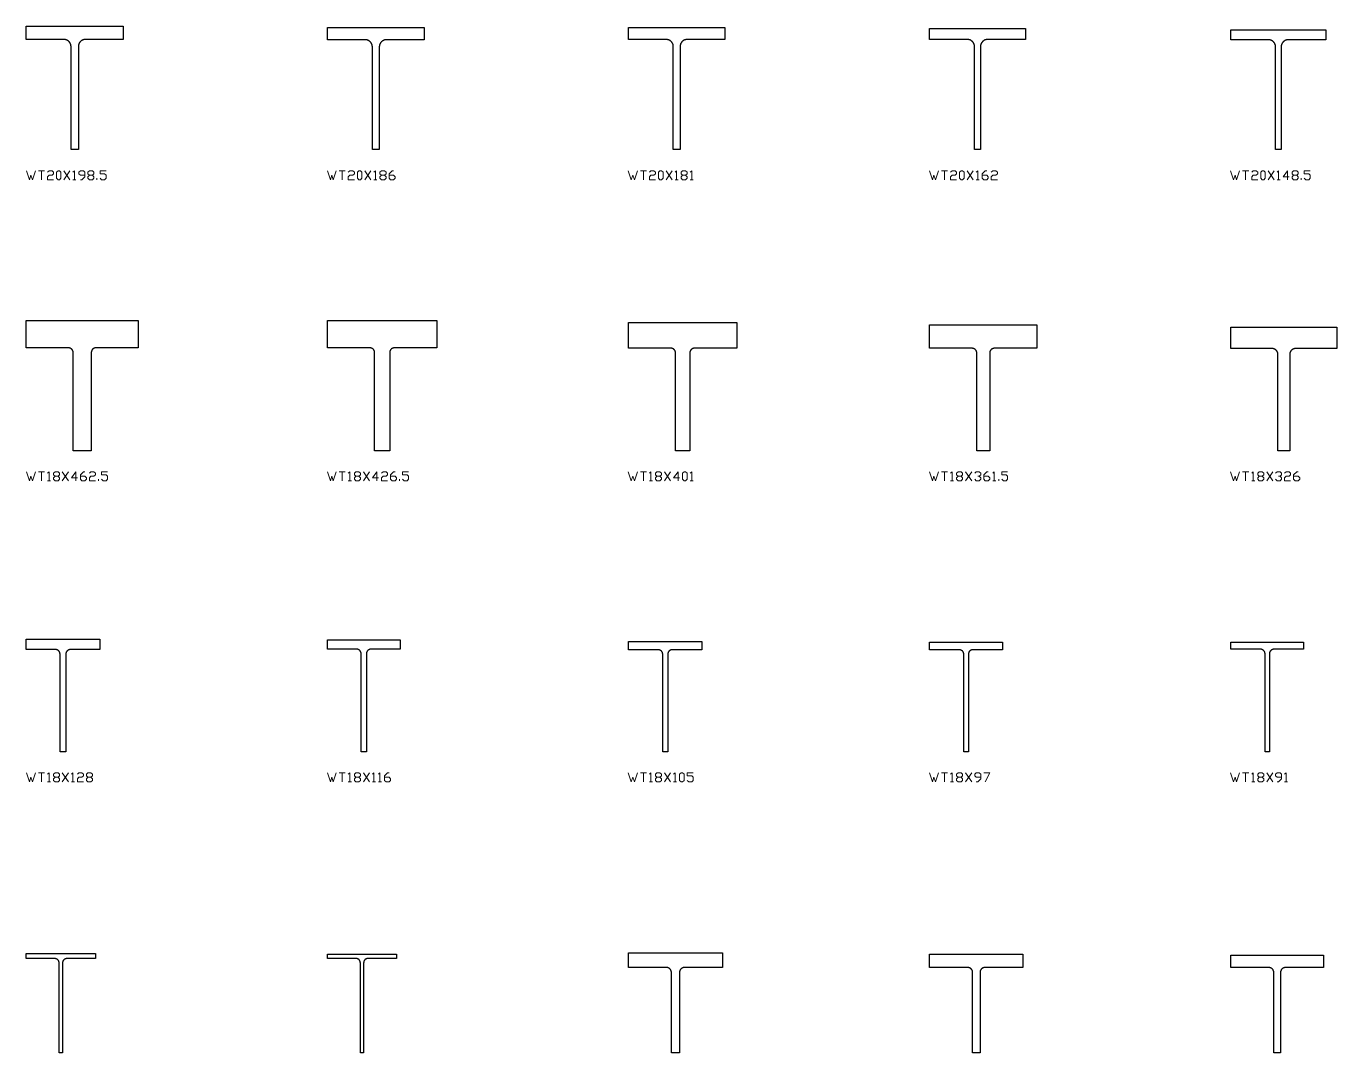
# Model space of a CAD drawing. Header units: inches. Extents: x 0 to 967, y -705 to 22.
# Drawn here: x 500 to 717.6, y -150 to 20.5 of the extents above; entities that cross this region are included whole.
import ezdxf

# ---------------------------------------------------------------- set-up
doc = ezdxf.new("R2010")
doc.units = ezdxf.units.IN
doc.header["$MEASUREMENT"] = 0
doc.layers.add('AISC_STEEL', color=7, linetype='Continuous')

msp = doc.modelspace()

# ---------------------------------------------------------------- linework, layer by layer
at = {"color": 3, "lineweight": 0}
for p, q in [((502.04, -3.5), (503.04, -3.5)), ((502.54, -3.5), (502.54, -5.01)), ((506.24, -5.01), (507.25, -3.5)), ((506.24, -3.5), (507.25, -5.01)), ((510.5, -4.25), (511, -4.25)), ((551.98, -3.5), (552.98, -3.5)), ((552.48, -3.5), (552.48, -5.01)), ((556.24, -5.01), (557.24, -3.5)), ((556.24, -3.5), (557.24, -5.01)), ((558.99, -4.25), (559.5, -4.25)), ((601.98, -3.5), (602.98, -3.5)), ((602.48, -3.5), (602.48, -5.01)), ((606.24, -5.01), (607.24, -3.5)), ((606.24, -3.5), (607.24, -5.01)), ((608.99, -4.25), (609.49, -4.25)), ((651.97, -3.5), (652.97, -3.5)), ((652.47, -3.5), (652.47, -5.01)), ((656.23, -5.01), (657.23, -3.5)), ((656.23, -3.5), (657.23, -5.01)), ((701.97, -3.5), (702.97, -3.5)), ((702.47, -3.5), (702.47, -5.01)), ((706.23, -5.01), (707.18, -3.5)), ((706.23, -3.5), (707.18, -5.01)), ((710.43, -4.25), (710.94, -4.25)), ((507.75, -5.01), (508.25, -5.01)), ((511.75, -5.01), (511.75, -4.76)), ((557.74, -5.01), (558.24, -5.01)), ((607.74, -5.01), (608.24, -5.01)), ((610.24, -5.01), (610.74, -5.01)), ((657.73, -5.01), (658.23, -5.01)), ((707.68, -5.01), (708.18, -5.01)), ((711.69, -5.01), (711.69, -4.76)), ((502.04, -53.5), (503.04, -53.5)), ((502.54, -53.5), (502.54, -55)), ((504.79, -54.25), (505.29, -54.25)), ((505.99, -55), (507, -53.5)), ((505.99, -53.5), (507, -55)), ((551.98, -53.5), (552.98, -53.5)), ((552.48, -53.5), (552.48, -55)), ((554.74, -54.25), (555.24, -54.25)), ((555.99, -55), (556.99, -53.5)), ((555.99, -53.5), (556.99, -55)), ((601.98, -53.5), (602.98, -53.5)), ((602.48, -53.5), (602.48, -55)), ((604.73, -54.25), (605.23, -54.25)), ((605.98, -55), (606.99, -53.5)), ((605.98, -53.5), (606.99, -55)), ((651.97, -53.5), (652.97, -53.5)), ((652.47, -53.5), (652.47, -55)), ((654.73, -54.25), (655.23, -54.25)), ((655.98, -55), (656.98, -53.5)), ((655.98, -53.5), (656.98, -55)), ((701.97, -53.5), (702.97, -53.5)), ((702.47, -53.5), (702.47, -55)), ((704.72, -54.25), (705.22, -54.25)), ((705.98, -55), (706.98, -53.5)), ((705.98, -53.5), (706.98, -55)), ((503.54, -55), (504.04, -55)), ((512, -55), (512, -54.75)), ((553.48, -55), (553.99, -55)), ((562, -55), (562, -54.75)), ((603.48, -55), (603.98, -55)), ((610.24, -55), (610.74, -55)), ((653.48, -55), (653.98, -55)), ((660.49, -55), (660.99, -55)), ((661.49, -55), (661.49, -54.75)), ((703.47, -55), (703.97, -55)), ((502.04, -103.49), (503.04, -103.49)), ((502.54, -103.49), (502.54, -105)), ((504.79, -104.25), (505.29, -104.25)), ((505.99, -105), (507, -103.49)), ((505.99, -103.49), (507, -105)), ((510.25, -104.25), (510.75, -104.25)), ((551.98, -103.49), (552.98, -103.49)), ((552.48, -103.49), (552.48, -105)), ((554.74, -104.25), (555.24, -104.25)), ((555.99, -105), (556.99, -103.49)), ((555.99, -103.49), (556.99, -105)), ((601.98, -103.49), (602.98, -103.49)), ((602.48, -103.49), (602.48, -105)), ((604.73, -104.25), (605.23, -104.25)), ((605.98, -105), (606.99, -103.49)), ((605.98, -103.49), (606.99, -105)), ((651.97, -103.49), (652.97, -103.49)), ((652.47, -103.49), (652.47, -105)), ((654.73, -104.25), (655.23, -104.25)), ((655.98, -105), (656.98, -103.49)), ((655.98, -103.49), (656.98, -105)), ((701.97, -103.49), (702.97, -103.49)), ((702.47, -103.49), (702.47, -105)), ((704.72, -104.25), (705.22, -104.25)), ((705.98, -105), (706.98, -103.49)), ((705.98, -103.49), (706.98, -105)), ((503.54, -105), (504.04, -105)), ((507.5, -105), (508, -105)), ((553.48, -105), (553.99, -105)), ((557.49, -105), (557.99, -105)), ((558.49, -105), (558.99, -105)), ((603.48, -105), (603.98, -105)), ((607.49, -105), (607.99, -105)), ((653.48, -105), (653.98, -105)), ((703.47, -105), (703.97, -105)), ((708.93, -105), (709.43, -105))]:
    msp.add_line(p, q, dxfattribs=at)
for points in [[(500.03, -3.5), (500.53, -5.01), (500.78, -4.25), (501.03, -5.01), (501.53, -3.5)], [(503.54, -3.75), (503.79, -3.5), (504.29, -3.5), (504.54, -3.75), (504.54, -4), (504.29, -4.25), (503.79, -4.25), (503.54, -4.51), (503.54, -5.01), (504.54, -5.01)], [(507.75, -3.75), (508, -3.5), (508, -5.01)], [(509, -5.01), (509.25, -5.01), (509.75, -4.51), (509.75, -3.75), (509.5, -3.5), (509, -3.5), (508.75, -3.75), (508.75, -4), (509, -4.25), (509.75, -4.25)], [(512.26, -4.76), (512.51, -5.01), (513.01, -5.01), (513.26, -4.76), (513.26, -4.25), (513.01, -4), (512.26, -4), (512.26, -3.5), (513.26, -3.5)], [(550.03, -3.5), (550.53, -5.01), (550.73, -4.25), (550.98, -5.01), (551.48, -3.5)], [(553.48, -3.75), (553.73, -3.5), (554.24, -3.5), (554.49, -3.75), (554.49, -4), (554.24, -4.25), (553.73, -4.25), (553.48, -4.51), (553.48, -5.01), (554.49, -5.01)], [(557.74, -3.75), (557.99, -3.5), (557.99, -5.01)], [(560.25, -4.25), (561, -4.25), (561.25, -4.51), (561.25, -4.76), (561, -5.01), (560.5, -5.01), (560.25, -4.76), (560.25, -4), (560.75, -3.5), (561, -3.5)], [(599.97, -3.5), (600.47, -5.01), (600.72, -4.25), (600.98, -5.01), (601.48, -3.5)], [(603.48, -3.75), (603.73, -3.5), (604.23, -3.5), (604.48, -3.75), (604.48, -4), (604.23, -4.25), (603.73, -4.25), (603.48, -4.51), (603.48, -5.01), (604.48, -5.01)], [(607.74, -3.75), (607.99, -3.5), (607.99, -5.01)], [(610.24, -3.75), (610.49, -3.5), (610.49, -5.01)], [(649.97, -3.5), (650.47, -5.01), (650.72, -4.25), (650.97, -5.01), (651.47, -3.5)], [(653.48, -3.75), (653.73, -3.5), (654.23, -3.5), (654.48, -3.75), (654.48, -4), (654.23, -4.25), (653.73, -4.25), (653.48, -4.51), (653.48, -5.01), (654.48, -5.01)], [(657.73, -3.75), (657.98, -3.5), (657.98, -5.01)], [(658.74, -4.25), (659.49, -4.25), (659.74, -4.51), (659.74, -4.76), (659.49, -5.01), (658.99, -5.01), (658.74, -4.76), (658.74, -4), (659.24, -3.5), (659.49, -3.5)], [(660.24, -3.75), (660.49, -3.5), (660.99, -3.5), (661.24, -3.75), (661.24, -4), (660.99, -4.25), (660.49, -4.25), (660.24, -4.51), (660.24, -5.01), (661.24, -5.01)], [(699.96, -3.5), (700.47, -5.01), (700.72, -4.25), (700.97, -5.01), (701.47, -3.5)], [(703.47, -3.75), (703.72, -3.5), (704.22, -3.5), (704.47, -3.75), (704.47, -4), (704.22, -4.25), (703.72, -4.25), (703.47, -4.51), (703.47, -5.01), (704.47, -5.01)], [(707.68, -3.75), (707.93, -3.5), (707.93, -5.01)], [(709.68, -4.51), (708.68, -4.51), (709.43, -3.5), (709.43, -5.01)], [(712.19, -4.76), (712.44, -5.01), (712.94, -5.01), (713.19, -4.76), (713.19, -4.25), (712.94, -4), (712.19, -4), (712.19, -3.5), (713.19, -3.5)], [(500.03, -53.5), (500.53, -55), (500.78, -54.25), (501.03, -55), (501.53, -53.5)], [(503.54, -53.75), (503.79, -53.5), (503.79, -55)], [(508.5, -54.5), (507.5, -54.5), (508.25, -53.5), (508.25, -55)], [(509, -54.25), (509.75, -54.25), (510, -54.5), (510, -54.75), (509.75, -55), (509.25, -55), (509, -54.75), (509, -54), (509.5, -53.5), (509.75, -53.5)], [(510.5, -53.75), (510.75, -53.5), (511.25, -53.5), (511.5, -53.75), (511.5, -54), (511.25, -54.25), (510.75, -54.25), (510.5, -54.5), (510.5, -55), (511.5, -55)], [(512.51, -54.75), (512.76, -55), (513.26, -55), (513.51, -54.75), (513.51, -54.25), (513.26, -54), (512.51, -54), (512.51, -53.5), (513.51, -53.5)], [(550.03, -53.5), (550.53, -55), (550.73, -54.25), (550.98, -55), (551.48, -53.5)], [(553.48, -53.75), (553.73, -53.5), (553.73, -55)], [(558.49, -54.5), (557.49, -54.5), (558.24, -53.5), (558.24, -55)], [(558.99, -53.75), (559.25, -53.5), (559.75, -53.5), (560, -53.75), (560, -54), (559.75, -54.25), (559.25, -54.25), (558.99, -54.5), (558.99, -55), (560, -55)], [(560.5, -54.25), (561.25, -54.25), (561.5, -54.5), (561.5, -54.75), (561.25, -55), (560.75, -55), (560.5, -54.75), (560.5, -54), (561, -53.5), (561.25, -53.5)], [(562.5, -54.75), (562.75, -55), (563.25, -55), (563.5, -54.75), (563.5, -54.25), (563.25, -54), (562.5, -54), (562.5, -53.5), (563.5, -53.5)], [(599.97, -53.5), (600.47, -55), (600.72, -54.25), (600.98, -55), (601.48, -53.5)], [(603.48, -53.75), (603.73, -53.5), (603.73, -55)], [(608.49, -54.5), (607.49, -54.5), (608.24, -53.5), (608.24, -55)], [(610.24, -53.75), (610.49, -53.5), (610.49, -55)], [(649.97, -53.5), (650.47, -55), (650.72, -54.25), (650.97, -55), (651.47, -53.5)], [(653.48, -53.75), (653.73, -53.5), (653.73, -55)], [(657.48, -53.75), (657.73, -53.5), (658.23, -53.5), (658.49, -53.75), (658.49, -54), (658.23, -54.25)], [(657.98, -54.25), (658.23, -54.25), (658.49, -54.5), (658.49, -54.75), (658.23, -55), (657.73, -55), (657.48, -54.75)], [(658.99, -54.25), (659.74, -54.25), (659.99, -54.5), (659.99, -54.75), (659.74, -55), (659.24, -55), (658.99, -54.75), (658.99, -54), (659.49, -53.5), (659.74, -53.5)], [(660.49, -53.75), (660.74, -53.5), (660.74, -55)], [(661.99, -54.75), (662.24, -55), (662.69, -55), (662.94, -54.75), (662.94, -54.25), (662.69, -54), (661.99, -54), (661.99, -53.5), (662.94, -53.5)], [(699.96, -53.5), (700.47, -55), (700.72, -54.25), (700.97, -55), (701.47, -53.5)], [(703.47, -53.75), (703.72, -53.5), (703.72, -55)], [(707.43, -53.75), (707.68, -53.5), (708.18, -53.5), (708.43, -53.75), (708.43, -54), (708.18, -54.25)], [(707.93, -54.25), (708.18, -54.25), (708.43, -54.5), (708.43, -54.75), (708.18, -55), (707.68, -55), (707.43, -54.75)], [(708.93, -53.75), (709.18, -53.5), (709.68, -53.5), (709.93, -53.75), (709.93, -54), (709.68, -54.25), (709.18, -54.25), (708.93, -54.5), (708.93, -55), (709.93, -55)], [(710.43, -54.25), (711.19, -54.25), (711.44, -54.5), (711.44, -54.75), (711.19, -55), (710.69, -55), (710.43, -54.75), (710.43, -54), (710.94, -53.5), (711.19, -53.5)], [(500.03, -103.49), (500.53, -105), (500.78, -104.25), (501.03, -105), (501.53, -103.49)], [(503.54, -103.75), (503.79, -103.49), (503.79, -105)], [(507.5, -103.75), (507.75, -103.49), (507.75, -105)], [(508.5, -103.75), (508.75, -103.49), (509.25, -103.49), (509.5, -103.75), (509.5, -104), (509.25, -104.25), (508.75, -104.25), (508.5, -104.5), (508.5, -105), (509.5, -105)], [(550.03, -103.49), (550.53, -105), (550.73, -104.25), (550.98, -105), (551.48, -103.49)], [(553.48, -103.75), (553.73, -103.49), (553.73, -105)], [(557.49, -103.75), (557.74, -103.49), (557.74, -105)], [(558.49, -103.75), (558.74, -103.49), (558.74, -105)], [(559.5, -104.25), (560.25, -104.25), (560.5, -104.5), (560.5, -104.75), (560.25, -105), (559.75, -105), (559.5, -104.75), (559.5, -104), (560, -103.49), (560.25, -103.49)], [(599.97, -103.49), (600.47, -105), (600.72, -104.25), (600.98, -105), (601.48, -103.49)], [(603.48, -103.75), (603.73, -103.49), (603.73, -105)], [(607.49, -103.75), (607.74, -103.49), (607.74, -105)], [(609.74, -104.75), (609.99, -105), (610.49, -105), (610.74, -104.75), (610.74, -104.25), (610.49, -104), (609.74, -104), (609.74, -103.49), (610.74, -103.49)], [(649.97, -103.49), (650.47, -105), (650.72, -104.25), (650.97, -105), (651.47, -103.49)], [(653.48, -103.75), (653.73, -103.49), (653.73, -105)], [(657.73, -105), (657.98, -105), (658.49, -104.5), (658.49, -103.75), (658.23, -103.49), (657.73, -103.49), (657.48, -103.75), (657.48, -104), (657.73, -104.25), (658.49, -104.25)], [(658.99, -103.49), (659.99, -103.49), (659.24, -105)], [(699.96, -103.49), (700.47, -105), (700.72, -104.25), (700.97, -105), (701.47, -103.49)], [(703.47, -103.75), (703.72, -103.49), (703.72, -105)], [(707.68, -105), (707.93, -105), (708.43, -104.5), (708.43, -103.75), (708.18, -103.49), (707.68, -103.49), (707.43, -103.75), (707.43, -104), (707.68, -104.25), (708.43, -104.25)], [(708.93, -103.75), (709.18, -103.49), (709.18, -105)]]:
    msp.add_lwpolyline(points, dxfattribs=at)
for points in [[(505.29, -5.01), (505.29, -5.01), (505.54, -5.01), (505.74, -4.76), (505.74, -3.75), (505.54, -3.5), (505.29, -3.5), (505.04, -3.75), (505.04, -4.76)], [(511, -4.25), (511.25, -4.51), (511.25, -4.76), (511, -5.01), (510.5, -5.01), (510.25, -4.76), (510.25, -4.51), (510.5, -4.25), (510.25, -4), (510.25, -3.75), (510.5, -3.5), (511, -3.5), (511.25, -3.75), (511.25, -4)], [(555.24, -5.01), (555.24, -5.01), (555.49, -5.01), (555.74, -4.76), (555.74, -3.75), (555.49, -3.5), (555.24, -3.5), (554.99, -3.75), (554.99, -4.76)], [(559.5, -4.25), (559.75, -4.51), (559.75, -4.76), (559.5, -5.01), (558.99, -5.01), (558.74, -4.76), (558.74, -4.51), (558.99, -4.25), (558.74, -4), (558.74, -3.75), (558.99, -3.5), (559.5, -3.5), (559.75, -3.75), (559.75, -4)], [(605.23, -5.01), (605.23, -5.01), (605.48, -5.01), (605.73, -4.76), (605.73, -3.75), (605.48, -3.5), (605.23, -3.5), (604.98, -3.75), (604.98, -4.76)], [(609.49, -4.25), (609.74, -4.51), (609.74, -4.76), (609.49, -5.01), (608.99, -5.01), (608.74, -4.76), (608.74, -4.51), (608.99, -4.25), (608.74, -4), (608.74, -3.75), (608.99, -3.5), (609.49, -3.5), (609.74, -3.75), (609.74, -4)], [(655.23, -5.01), (655.23, -5.01), (655.48, -5.01), (655.73, -4.76), (655.73, -3.75), (655.48, -3.5), (655.23, -3.5), (654.98, -3.75), (654.98, -4.76)], [(705.22, -5.01), (705.22, -5.01), (705.48, -5.01), (705.73, -4.76), (705.73, -3.75), (705.48, -3.5), (705.22, -3.5), (704.97, -3.75), (704.97, -4.76)], [(710.94, -4.25), (711.19, -4.51), (711.19, -4.76), (710.94, -5.01), (710.43, -5.01), (710.18, -4.76), (710.18, -4.51), (710.43, -4.25), (710.18, -4), (710.18, -3.75), (710.43, -3.5), (710.94, -3.5), (711.19, -3.75), (711.19, -4)], [(505.29, -54.25), (505.54, -54.5), (505.54, -54.75), (505.29, -55), (504.79, -55), (504.54, -54.75), (504.54, -54.5), (504.79, -54.25), (504.54, -54), (504.54, -53.75), (504.79, -53.5), (505.29, -53.5), (505.54, -53.75), (505.54, -54)], [(555.24, -54.25), (555.49, -54.5), (555.49, -54.75), (555.24, -55), (554.74, -55), (554.49, -54.75), (554.49, -54.5), (554.74, -54.25), (554.49, -54), (554.49, -53.75), (554.74, -53.5), (555.24, -53.5), (555.49, -53.75), (555.49, -54)], [(605.23, -54.25), (605.48, -54.5), (605.48, -54.75), (605.23, -55), (604.73, -55), (604.48, -54.75), (604.48, -54.5), (604.73, -54.25), (604.48, -54), (604.48, -53.75), (604.73, -53.5), (605.23, -53.5), (605.48, -53.75), (605.48, -54)], [(609.24, -55), (609.24, -55), (609.49, -55), (609.74, -54.75), (609.74, -53.75), (609.49, -53.5), (609.24, -53.5), (608.99, -53.75), (608.99, -54.75)], [(655.23, -54.25), (655.48, -54.5), (655.48, -54.75), (655.23, -55), (654.73, -55), (654.48, -54.75), (654.48, -54.5), (654.73, -54.25), (654.48, -54), (654.48, -53.75), (654.73, -53.5), (655.23, -53.5), (655.48, -53.75), (655.48, -54)], [(705.22, -54.25), (705.48, -54.5), (705.48, -54.75), (705.22, -55), (704.72, -55), (704.47, -54.75), (704.47, -54.5), (704.72, -54.25), (704.47, -54), (704.47, -53.75), (704.72, -53.5), (705.22, -53.5), (705.48, -53.75), (705.48, -54)], [(505.29, -104.25), (505.54, -104.5), (505.54, -104.75), (505.29, -105), (504.79, -105), (504.54, -104.75), (504.54, -104.5), (504.79, -104.25), (504.54, -104), (504.54, -103.75), (504.79, -103.49), (505.29, -103.49), (505.54, -103.75), (505.54, -104)], [(510.75, -104.25), (511, -104.5), (511, -104.75), (510.75, -105), (510.25, -105), (510, -104.75), (510, -104.5), (510.25, -104.25), (510, -104), (510, -103.75), (510.25, -103.49), (510.75, -103.49), (511, -103.75), (511, -104)], [(555.24, -104.25), (555.49, -104.5), (555.49, -104.75), (555.24, -105), (554.74, -105), (554.49, -104.75), (554.49, -104.5), (554.74, -104.25), (554.49, -104), (554.49, -103.75), (554.74, -103.49), (555.24, -103.49), (555.49, -103.75), (555.49, -104)], [(605.23, -104.25), (605.48, -104.5), (605.48, -104.75), (605.23, -105), (604.73, -105), (604.48, -104.75), (604.48, -104.5), (604.73, -104.25), (604.48, -104), (604.48, -103.75), (604.73, -103.49), (605.23, -103.49), (605.48, -103.75), (605.48, -104)], [(608.74, -105), (608.74, -105), (608.99, -105), (609.24, -104.75), (609.24, -103.75), (608.99, -103.49), (608.74, -103.49), (608.49, -103.75), (608.49, -104.75)], [(655.23, -104.25), (655.48, -104.5), (655.48, -104.75), (655.23, -105), (654.73, -105), (654.48, -104.75), (654.48, -104.5), (654.73, -104.25), (654.48, -104), (654.48, -103.75), (654.73, -103.49), (655.23, -103.49), (655.48, -103.75), (655.48, -104)], [(705.22, -104.25), (705.48, -104.5), (705.48, -104.75), (705.22, -105), (704.72, -105), (704.47, -104.75), (704.47, -104.5), (704.72, -104.25), (704.47, -104), (704.47, -103.75), (704.72, -103.49), (705.22, -103.49), (705.48, -103.75), (705.48, -104)]]:
    msp.add_lwpolyline(points, close=True, dxfattribs=at)
at = {"layer": 'AISC_STEEL'}
for points in [[(516.1, 20.5), (516.1, 18.3), (509.84, 18.3), (509.81, 18.3), (509.78, 18.3), (509.75, 18.3), (509.72, 18.29), (509.69, 18.29), (509.66, 18.29), (509.63, 18.28), (509.6, 18.28), (509.57, 18.27), (509.54, 18.26), (509.52, 18.25), (509.49, 18.25), (509.46, 18.24), (509.43, 18.23), (509.4, 18.22), (509.37, 18.2), (509.35, 18.19), (509.32, 18.18), (509.29, 18.17), (509.27, 18.15), (509.24, 18.14), (509.22, 18.12), (509.19, 18.11), (509.17, 18.09), (509.14, 18.07), (509.12, 18.05), (509.09, 18.03), (509.07, 18.02), (509.05, 18), (509.03, 17.98), (509.01, 17.95), (508.98, 17.93), (508.96, 17.91), (508.94, 17.89), (508.93, 17.87), (508.91, 17.84), (508.89, 17.82), (508.87, 17.79), (508.85, 17.77), (508.84, 17.74), (508.82, 17.72), (508.81, 17.69), (508.79, 17.67), (508.78, 17.64), (508.77, 17.61), (508.76, 17.59), (508.74, 17.56), (508.73, 17.53), (508.72, 17.5), (508.71, 17.47), (508.71, 17.44), (508.7, 17.42), (508.69, 17.39), (508.68, 17.36), (508.68, 17.33), (508.67, 17.3), (508.67, 17.27), (508.67, 17.24), (508.66, 17.21), (508.66, 17.18), (508.66, 17.15), (508.66, 17.12), (508.66, 0), (508.05, 0), (507.44, 0), (507.44, 17.12), (507.44, 17.15), (507.44, 17.18), (507.44, 17.21), (507.43, 17.24), (507.43, 17.27), (507.43, 17.3), (507.42, 17.33), (507.42, 17.36), (507.41, 17.39), (507.4, 17.42), (507.39, 17.44), (507.39, 17.47), (507.38, 17.5), (507.37, 17.53), (507.36, 17.56), (507.34, 17.59), (507.33, 17.61), (507.32, 17.64), (507.31, 17.67), (507.29, 17.69), (507.28, 17.72), (507.26, 17.74), (507.25, 17.77), (507.23, 17.79), (507.21, 17.82), (507.19, 17.84), (507.17, 17.87), (507.16, 17.89), (507.14, 17.91), (507.12, 17.93), (507.09, 17.95), (507.07, 17.98), (507.05, 18), (507.03, 18.02), (507.01, 18.03), (506.98, 18.05), (506.96, 18.07), (506.93, 18.09), (506.91, 18.11), (506.88, 18.12), (506.86, 18.14), (506.83, 18.15), (506.81, 18.17), (506.78, 18.18), (506.75, 18.19), (506.73, 18.2), (506.7, 18.22), (506.67, 18.23), (506.64, 18.24), (506.61, 18.25), (506.58, 18.25), (506.56, 18.26), (506.53, 18.27), (506.5, 18.28), (506.47, 18.28), (506.44, 18.29), (506.41, 18.29), (506.38, 18.29), (506.35, 18.3), (506.32, 18.3), (506.29, 18.3), (506.26, 18.3), (500, 18.3), (500, 20.5), (508.05, 20.5)], [(566.1, 20.3), (566.1, 18.25), (559.81, 18.25), (559.78, 18.25), (559.75, 18.25), (559.72, 18.25), (559.69, 18.24), (559.66, 18.24), (559.63, 18.24), (559.6, 18.23), (559.57, 18.23), (559.54, 18.22), (559.51, 18.21), (559.49, 18.2), (559.46, 18.2), (559.43, 18.19), (559.4, 18.18), (559.37, 18.17), (559.34, 18.15), (559.32, 18.14), (559.29, 18.13), (559.26, 18.12), (559.24, 18.1), (559.21, 18.09), (559.19, 18.07), (559.16, 18.06), (559.14, 18.04), (559.11, 18.02), (559.09, 18), (559.06, 17.98), (559.04, 17.97), (559.02, 17.95), (559, 17.93), (558.98, 17.9), (558.95, 17.88), (558.93, 17.86), (558.91, 17.84), (558.9, 17.82), (558.88, 17.79), (558.86, 17.77), (558.84, 17.74), (558.82, 17.72), (558.81, 17.69), (558.79, 17.67), (558.78, 17.64), (558.76, 17.62), (558.75, 17.59), (558.74, 17.56), (558.73, 17.54), (558.71, 17.51), (558.7, 17.48), (558.69, 17.45), (558.68, 17.42), (558.68, 17.39), (558.67, 17.37), (558.66, 17.34), (558.65, 17.31), (558.65, 17.28), (558.64, 17.25), (558.64, 17.22), (558.64, 17.19), (558.63, 17.16), (558.63, 17.13), (558.63, 17.1), (558.63, 17.07), (558.63, 0), (558.05, 0), (557.47, 0), (557.47, 17.07), (557.47, 17.1), (557.47, 17.13), (557.47, 17.16), (557.46, 17.19), (557.46, 17.22), (557.46, 17.25), (557.45, 17.28), (557.45, 17.31), (557.44, 17.34), (557.43, 17.37), (557.42, 17.39), (557.42, 17.42), (557.41, 17.45), (557.4, 17.48), (557.39, 17.51), (557.37, 17.54), (557.36, 17.56), (557.35, 17.59), (557.34, 17.62), (557.32, 17.64), (557.31, 17.67), (557.29, 17.69), (557.28, 17.72), (557.26, 17.74), (557.24, 17.77), (557.22, 17.79), (557.2, 17.82), (557.19, 17.84), (557.17, 17.86), (557.15, 17.88), (557.12, 17.9), (557.1, 17.93), (557.08, 17.95), (557.06, 17.97), (557.04, 17.98), (557.01, 18), (556.99, 18.02), (556.96, 18.04), (556.94, 18.06), (556.91, 18.07), (556.89, 18.09), (556.86, 18.1), (556.84, 18.12), (556.81, 18.13), (556.78, 18.14), (556.76, 18.15), (556.73, 18.17), (556.7, 18.18), (556.67, 18.19), (556.64, 18.2), (556.61, 18.2), (556.59, 18.21), (556.56, 18.22), (556.53, 18.23), (556.5, 18.23), (556.47, 18.24), (556.44, 18.24), (556.41, 18.24), (556.38, 18.25), (556.35, 18.25), (556.32, 18.25), (556.29, 18.25), (550, 18.25), (550, 20.3), (558.05, 20.3)], [(616, 20.3), (616, 18.29), (609.74, 18.29), (609.71, 18.29), (609.68, 18.29), (609.65, 18.29), (609.62, 18.28), (609.59, 18.28), (609.56, 18.28), (609.53, 18.27), (609.5, 18.27), (609.47, 18.26), (609.44, 18.25), (609.42, 18.24), (609.39, 18.24), (609.36, 18.23), (609.33, 18.22), (609.3, 18.21), (609.27, 18.19), (609.25, 18.18), (609.22, 18.17), (609.19, 18.16), (609.17, 18.14), (609.14, 18.13), (609.12, 18.11), (609.09, 18.1), (609.07, 18.08), (609.04, 18.06), (609.02, 18.04), (608.99, 18.02), (608.97, 18.01), (608.95, 17.99), (608.93, 17.97), (608.91, 17.94), (608.88, 17.92), (608.86, 17.9), (608.84, 17.88), (608.83, 17.86), (608.81, 17.83), (608.79, 17.81), (608.77, 17.78), (608.75, 17.76), (608.74, 17.73), (608.72, 17.71), (608.71, 17.68), (608.69, 17.66), (608.68, 17.63), (608.67, 17.6), (608.66, 17.58), (608.64, 17.55), (608.63, 17.52), (608.62, 17.49), (608.61, 17.46), (608.61, 17.43), (608.6, 17.41), (608.59, 17.38), (608.58, 17.35), (608.58, 17.32), (608.57, 17.29), (608.57, 17.26), (608.57, 17.23), (608.56, 17.2), (608.56, 17.17), (608.56, 17.14), (608.56, 17.11), (608.56, 0), (608, 0), (607.44, 0), (607.44, 17.11), (607.44, 17.14), (607.44, 17.17), (607.44, 17.2), (607.43, 17.23), (607.43, 17.26), (607.43, 17.29), (607.42, 17.32), (607.42, 17.35), (607.41, 17.38), (607.4, 17.41), (607.39, 17.43), (607.39, 17.46), (607.38, 17.49), (607.37, 17.52), (607.36, 17.55), (607.34, 17.58), (607.33, 17.6), (607.32, 17.63), (607.31, 17.66), (607.29, 17.68), (607.28, 17.71), (607.26, 17.73), (607.25, 17.76), (607.23, 17.78), (607.21, 17.81), (607.19, 17.83), (607.17, 17.86), (607.16, 17.88), (607.14, 17.9), (607.12, 17.92), (607.09, 17.94), (607.07, 17.97), (607.05, 17.99), (607.03, 18.01), (607.01, 18.02), (606.98, 18.04), (606.96, 18.06), (606.93, 18.08), (606.91, 18.1), (606.88, 18.11), (606.86, 18.13), (606.83, 18.14), (606.81, 18.16), (606.78, 18.17), (606.75, 18.18), (606.73, 18.19), (606.7, 18.21), (606.67, 18.22), (606.64, 18.23), (606.61, 18.24), (606.58, 18.24), (606.56, 18.25), (606.53, 18.26), (606.5, 18.27), (606.47, 18.27), (606.44, 18.28), (606.41, 18.28), (606.38, 18.28), (606.35, 18.29), (606.32, 18.29), (606.29, 18.29), (606.26, 18.29), (600, 18.29), (600, 20.3), (608, 20.3)], [(665.9, 20.1), (665.9, 18.29), (659.63, 18.29), (659.6, 18.29), (659.57, 18.29), (659.54, 18.29), (659.51, 18.28), (659.48, 18.28), (659.45, 18.28), (659.42, 18.27), (659.39, 18.27), (659.36, 18.26), (659.33, 18.25), (659.31, 18.24), (659.28, 18.24), (659.25, 18.23), (659.22, 18.22), (659.19, 18.21), (659.16, 18.19), (659.14, 18.18), (659.11, 18.17), (659.08, 18.16), (659.06, 18.14), (659.03, 18.13), (659.01, 18.11), (658.98, 18.1), (658.96, 18.08), (658.93, 18.06), (658.91, 18.04), (658.88, 18.02), (658.86, 18.01), (658.84, 17.99), (658.82, 17.97), (658.8, 17.94), (658.77, 17.92), (658.75, 17.9), (658.73, 17.88), (658.72, 17.86), (658.7, 17.83), (658.68, 17.81), (658.66, 17.78), (658.64, 17.76), (658.63, 17.73), (658.61, 17.71), (658.6, 17.68), (658.58, 17.66), (658.57, 17.63), (658.56, 17.6), (658.55, 17.58), (658.53, 17.55), (658.52, 17.52), (658.51, 17.49), (658.5, 17.46), (658.5, 17.43), (658.49, 17.41), (658.48, 17.38), (658.47, 17.35), (658.47, 17.32), (658.46, 17.29), (658.46, 17.26), (658.46, 17.23), (658.45, 17.2), (658.45, 17.17), (658.45, 17.14), (658.45, 17.11), (658.45, 0), (657.95, 0), (657.45, 0), (657.45, 17.11), (657.45, 17.14), (657.45, 17.17), (657.45, 17.2), (657.44, 17.23), (657.44, 17.26), (657.44, 17.29), (657.43, 17.32), (657.43, 17.35), (657.42, 17.38), (657.41, 17.41), (657.4, 17.43), (657.4, 17.46), (657.39, 17.49), (657.38, 17.52), (657.37, 17.55), (657.35, 17.58), (657.34, 17.6), (657.33, 17.63), (657.32, 17.66), (657.3, 17.68), (657.29, 17.71), (657.27, 17.73), (657.26, 17.76), (657.24, 17.78), (657.22, 17.81), (657.2, 17.83), (657.18, 17.86), (657.17, 17.88), (657.15, 17.9), (657.13, 17.92), (657.1, 17.94), (657.08, 17.97), (657.06, 17.99), (657.04, 18.01), (657.02, 18.02), (656.99, 18.04), (656.97, 18.06), (656.94, 18.08), (656.92, 18.1), (656.89, 18.11), (656.87, 18.13), (656.84, 18.14), (656.82, 18.16), (656.79, 18.17), (656.76, 18.18), (656.74, 18.19), (656.71, 18.21), (656.68, 18.22), (656.65, 18.23), (656.62, 18.24), (656.59, 18.24), (656.57, 18.25), (656.54, 18.26), (656.51, 18.27), (656.48, 18.27), (656.45, 18.28), (656.42, 18.28), (656.39, 18.28), (656.36, 18.29), (656.33, 18.29), (656.3, 18.29), (656.27, 18.29), (650, 18.29), (650, 20.1), (657.95, 20.1)], [(715.8, 19.9), (715.8, 18.25), (709.54, 18.25), (709.52, 18.25), (709.49, 18.25), (709.46, 18.25), (709.43, 18.24), (709.4, 18.24), (709.37, 18.24), (709.34, 18.23), (709.31, 18.23), (709.28, 18.22), (709.25, 18.21), (709.22, 18.2), (709.19, 18.2), (709.16, 18.19), (709.14, 18.18), (709.11, 18.17), (709.08, 18.15), (709.05, 18.14), (709.03, 18.13), (709, 18.12), (708.97, 18.1), (708.95, 18.09), (708.92, 18.07), (708.9, 18.06), (708.87, 18.04), (708.85, 18.02), (708.82, 18), (708.8, 17.98), (708.78, 17.97), (708.75, 17.95), (708.73, 17.93), (708.71, 17.9), (708.69, 17.88), (708.67, 17.86), (708.65, 17.84), (708.63, 17.82), (708.61, 17.79), (708.59, 17.77), (708.58, 17.74), (708.56, 17.72), (708.54, 17.69), (708.53, 17.67), (708.51, 17.64), (708.5, 17.62), (708.49, 17.59), (708.47, 17.56), (708.46, 17.54), (708.45, 17.51), (708.44, 17.48), (708.43, 17.45), (708.42, 17.42), (708.41, 17.39), (708.4, 17.37), (708.4, 17.34), (708.39, 17.31), (708.38, 17.28), (708.38, 17.25), (708.37, 17.22), (708.37, 17.19), (708.37, 17.16), (708.37, 17.13), (708.37, 17.1), (708.37, 17.07), (708.37, 0), (707.9, 0), (707.43, 0), (707.43, 17.07), (707.43, 17.1), (707.43, 17.13), (707.43, 17.16), (707.43, 17.19), (707.43, 17.22), (707.42, 17.25), (707.42, 17.28), (707.41, 17.31), (707.4, 17.34), (707.4, 17.37), (707.39, 17.39), (707.38, 17.42), (707.37, 17.45), (707.36, 17.48), (707.35, 17.51), (707.34, 17.54), (707.33, 17.56), (707.31, 17.59), (707.3, 17.62), (707.29, 17.64), (707.27, 17.67), (707.26, 17.69), (707.24, 17.72), (707.22, 17.74), (707.21, 17.77), (707.19, 17.79), (707.17, 17.82), (707.15, 17.84), (707.13, 17.86), (707.11, 17.88), (707.09, 17.9), (707.07, 17.93), (707.05, 17.95), (707.02, 17.97), (707, 17.98), (706.98, 18), (706.95, 18.02), (706.93, 18.04), (706.9, 18.06), (706.88, 18.07), (706.85, 18.09), (706.83, 18.1), (706.8, 18.12), (706.77, 18.13), (706.75, 18.14), (706.72, 18.15), (706.69, 18.17), (706.66, 18.18), (706.64, 18.19), (706.61, 18.2), (706.58, 18.2), (706.55, 18.21), (706.52, 18.22), (706.49, 18.23), (706.46, 18.23), (706.43, 18.24), (706.4, 18.24), (706.37, 18.24), (706.34, 18.25), (706.31, 18.25), (706.28, 18.25), (706.25, 18.25), (700, 18.25), (700, 19.9), (707.9, 19.9)], [(518.6, -28.4), (518.6, -32.93), (511.56, -32.93), (511.53, -32.93), (511.5, -32.93), (511.47, -32.94), (511.44, -32.94), (511.41, -32.94), (511.38, -32.95), (511.36, -32.96), (511.33, -32.97), (511.3, -32.98), (511.27, -32.99), (511.25, -33), (511.22, -33.01), (511.19, -33.03), (511.17, -33.04), (511.14, -33.06), (511.12, -33.07), (511.1, -33.09), (511.07, -33.11), (511.05, -33.13), (511.03, -33.15), (511.01, -33.17), (510.99, -33.19), (510.97, -33.22), (510.95, -33.24), (510.94, -33.26), (510.92, -33.29), (510.91, -33.31), (510.89, -33.34), (510.88, -33.37), (510.87, -33.39), (510.86, -33.42), (510.85, -33.45), (510.84, -33.48), (510.83, -33.5), (510.82, -33.53), (510.82, -33.56), (510.82, -33.59), (510.81, -33.62), (510.81, -33.65), (510.81, -33.68), (510.81, -50), (509.3, -50), (507.79, -50), (507.79, -33.68), (507.79, -33.65), (507.79, -33.62), (507.78, -33.59), (507.78, -33.56), (507.78, -33.53), (507.77, -33.5), (507.76, -33.48), (507.75, -33.45), (507.74, -33.42), (507.73, -33.39), (507.72, -33.37), (507.71, -33.34), (507.69, -33.31), (507.68, -33.29), (507.66, -33.26), (507.65, -33.24), (507.63, -33.22), (507.61, -33.19), (507.59, -33.17), (507.57, -33.15), (507.55, -33.13), (507.53, -33.11), (507.5, -33.09), (507.48, -33.07), (507.46, -33.06), (507.43, -33.04), (507.41, -33.03), (507.38, -33.01), (507.35, -33), (507.33, -32.99), (507.3, -32.98), (507.27, -32.97), (507.24, -32.96), (507.22, -32.95), (507.19, -32.94), (507.16, -32.94), (507.13, -32.94), (507.1, -32.93), (507.07, -32.93), (507.04, -32.93), (500, -32.93), (500, -28.4), (509.3, -28.4)], [(568.2, -28.4), (568.2, -32.93), (561.11, -32.93), (561.08, -32.93), (561.05, -32.93), (561.02, -32.94), (560.99, -32.94), (560.96, -32.94), (560.93, -32.95), (560.91, -32.96), (560.88, -32.97), (560.85, -32.98), (560.82, -32.99), (560.8, -33), (560.77, -33.01), (560.74, -33.03), (560.72, -33.04), (560.69, -33.06), (560.67, -33.07), (560.65, -33.09), (560.62, -33.11), (560.6, -33.13), (560.58, -33.15), (560.56, -33.17), (560.54, -33.19), (560.52, -33.22), (560.5, -33.24), (560.49, -33.26), (560.47, -33.29), (560.46, -33.31), (560.44, -33.34), (560.43, -33.37), (560.42, -33.39), (560.41, -33.42), (560.4, -33.45), (560.39, -33.48), (560.38, -33.5), (560.37, -33.53), (560.37, -33.56), (560.37, -33.59), (560.36, -33.62), (560.36, -33.65), (560.36, -33.68), (560.36, -50), (559.1, -50), (557.84, -50), (557.84, -33.68), (557.84, -33.65), (557.84, -33.62), (557.83, -33.59), (557.83, -33.56), (557.83, -33.53), (557.82, -33.5), (557.81, -33.48), (557.8, -33.45), (557.79, -33.42), (557.78, -33.39), (557.77, -33.37), (557.76, -33.34), (557.74, -33.31), (557.73, -33.29), (557.71, -33.26), (557.7, -33.24), (557.68, -33.22), (557.66, -33.19), (557.64, -33.17), (557.62, -33.15), (557.6, -33.13), (557.58, -33.11), (557.55, -33.09), (557.53, -33.07), (557.51, -33.06), (557.48, -33.04), (557.46, -33.03), (557.43, -33.01), (557.4, -33), (557.38, -32.99), (557.35, -32.98), (557.32, -32.97), (557.29, -32.96), (557.27, -32.95), (557.24, -32.94), (557.21, -32.94), (557.18, -32.94), (557.15, -32.93), (557.12, -32.93), (557.09, -32.93), (550, -32.93), (550, -28.4), (559.1, -28.4)], [(618, -28.7), (618, -32.99), (610.94, -32.99), (610.91, -32.99), (610.88, -32.99), (610.85, -33), (610.82, -33), (610.79, -33), (610.76, -33.01), (610.74, -33.02), (610.71, -33.03), (610.68, -33.04), (610.65, -33.05), (610.63, -33.06), (610.6, -33.07), (610.57, -33.09), (610.55, -33.1), (610.52, -33.12), (610.5, -33.13), (610.48, -33.15), (610.45, -33.17), (610.43, -33.19), (610.41, -33.21), (610.39, -33.23), (610.37, -33.25), (610.35, -33.28), (610.33, -33.3), (610.32, -33.32), (610.3, -33.35), (610.29, -33.37), (610.27, -33.4), (610.26, -33.43), (610.25, -33.45), (610.24, -33.48), (610.23, -33.51), (610.22, -33.54), (610.21, -33.56), (610.2, -33.59), (610.2, -33.62), (610.2, -33.65), (610.19, -33.68), (610.19, -33.71), (610.19, -33.74), (610.19, -50), (609, -50), (607.81, -50), (607.81, -33.74), (607.81, -33.71), (607.81, -33.68), (607.8, -33.65), (607.8, -33.62), (607.8, -33.59), (607.79, -33.56), (607.78, -33.54), (607.77, -33.51), (607.76, -33.48), (607.75, -33.45), (607.74, -33.43), (607.73, -33.4), (607.71, -33.37), (607.7, -33.35), (607.68, -33.32), (607.67, -33.3), (607.65, -33.28), (607.63, -33.25), (607.61, -33.23), (607.59, -33.21), (607.57, -33.19), (607.55, -33.17), (607.52, -33.15), (607.5, -33.13), (607.48, -33.12), (607.45, -33.1), (607.43, -33.09), (607.4, -33.07), (607.37, -33.06), (607.35, -33.05), (607.32, -33.04), (607.29, -33.03), (607.26, -33.02), (607.24, -33.01), (607.21, -33), (607.18, -33), (607.15, -33), (607.12, -32.99), (607.09, -32.99), (607.06, -32.99), (600, -32.99), (600, -28.7), (609, -28.7)], [(667.8, -29.1), (667.8, -33), (660.74, -33), (660.71, -33), (660.68, -33), (660.65, -33.01), (660.62, -33.01), (660.59, -33.01), (660.56, -33.02), (660.53, -33.03), (660.5, -33.04), (660.48, -33.05), (660.45, -33.06), (660.42, -33.07), (660.39, -33.08), (660.37, -33.1), (660.34, -33.11), (660.32, -33.13), (660.29, -33.14), (660.27, -33.16), (660.25, -33.18), (660.23, -33.2), (660.2, -33.22), (660.18, -33.24), (660.16, -33.26), (660.15, -33.29), (660.13, -33.31), (660.11, -33.33), (660.1, -33.36), (660.08, -33.38), (660.07, -33.41), (660.05, -33.44), (660.04, -33.46), (660.03, -33.49), (660.02, -33.52), (660.01, -33.55), (660.01, -33.57), (660, -33.6), (659.99, -33.63), (659.99, -33.66), (659.99, -33.69), (659.99, -33.72), (659.99, -33.75), (659.99, -50), (658.9, -50), (657.82, -50), (657.82, -33.75), (657.81, -33.72), (657.81, -33.69), (657.81, -33.66), (657.81, -33.63), (657.8, -33.6), (657.79, -33.57), (657.79, -33.55), (657.78, -33.52), (657.77, -33.49), (657.76, -33.46), (657.75, -33.44), (657.73, -33.41), (657.72, -33.38), (657.7, -33.36), (657.69, -33.33), (657.67, -33.31), (657.65, -33.29), (657.64, -33.26), (657.62, -33.24), (657.6, -33.22), (657.57, -33.2), (657.55, -33.18), (657.53, -33.16), (657.51, -33.14), (657.48, -33.13), (657.46, -33.11), (657.43, -33.1), (657.41, -33.08), (657.38, -33.07), (657.35, -33.06), (657.32, -33.05), (657.3, -33.04), (657.27, -33.03), (657.24, -33.02), (657.21, -33.01), (657.18, -33.01), (657.15, -33.01), (657.12, -33), (657.09, -33), (657.07, -33), (650, -33), (650, -29.1), (658.9, -29.1)], [(717.6, -29.5), (717.6, -33.04), (710.74, -33.04), (710.71, -33.04), (710.68, -33.04), (710.65, -33.04), (710.62, -33.05), (710.59, -33.05), (710.56, -33.06), (710.53, -33.06), (710.5, -33.07), (710.47, -33.08), (710.44, -33.09), (710.41, -33.1), (710.39, -33.11), (710.36, -33.12), (710.33, -33.13), (710.3, -33.14), (710.28, -33.16), (710.25, -33.17), (710.23, -33.19), (710.2, -33.2), (710.18, -33.22), (710.15, -33.24), (710.13, -33.26), (710.11, -33.28), (710.08, -33.3), (710.06, -33.32), (710.04, -33.34), (710.02, -33.36), (710, -33.38), (709.98, -33.41), (709.97, -33.43), (709.95, -33.46), (709.93, -33.48), (709.92, -33.51), (709.9, -33.53), (709.89, -33.56), (709.88, -33.59), (709.86, -33.61), (709.85, -33.64), (709.84, -33.67), (709.83, -33.7), (709.82, -33.72), (709.81, -33.75), (709.81, -33.78), (709.8, -33.81), (709.8, -33.84), (709.79, -33.87), (709.79, -33.9), (709.79, -33.93), (709.79, -33.96), (709.78, -33.99), (709.78, -50), (708.8, -50), (707.82, -50), (707.82, -33.99), (707.81, -33.96), (707.81, -33.93), (707.81, -33.9), (707.81, -33.87), (707.8, -33.84), (707.8, -33.81), (707.79, -33.78), (707.79, -33.75), (707.78, -33.72), (707.77, -33.7), (707.76, -33.67), (707.75, -33.64), (707.74, -33.61), (707.72, -33.59), (707.71, -33.56), (707.7, -33.53), (707.68, -33.51), (707.67, -33.48), (707.65, -33.46), (707.63, -33.43), (707.62, -33.41), (707.6, -33.38), (707.58, -33.36), (707.56, -33.34), (707.54, -33.32), (707.52, -33.3), (707.49, -33.28), (707.47, -33.26), (707.45, -33.24), (707.42, -33.22), (707.4, -33.2), (707.37, -33.19), (707.35, -33.17), (707.32, -33.16), (707.3, -33.14), (707.27, -33.13), (707.24, -33.12), (707.21, -33.11), (707.19, -33.1), (707.16, -33.09), (707.13, -33.08), (707.1, -33.07), (707.07, -33.06), (707.04, -33.06), (707.01, -33.05), (706.98, -33.05), (706.95, -33.04), (706.92, -33.04), (706.89, -33.04), (706.87, -33.04), (700, -33.04), (700, -29.5), (708.8, -29.5)], [(512.2, -81.3), (512.2, -83.03), (507.33, -83.03), (507.3, -83.03), (507.27, -83.03), (507.24, -83.04), (507.21, -83.04), (507.18, -83.04), (507.15, -83.05), (507.13, -83.06), (507.1, -83.07), (507.07, -83.08), (507.04, -83.09), (507.02, -83.1), (506.99, -83.11), (506.96, -83.13), (506.94, -83.14), (506.91, -83.16), (506.89, -83.17), (506.87, -83.19), (506.84, -83.21), (506.82, -83.23), (506.8, -83.25), (506.78, -83.27), (506.76, -83.29), (506.74, -83.32), (506.72, -83.34), (506.71, -83.36), (506.69, -83.39), (506.68, -83.41), (506.66, -83.44), (506.65, -83.47), (506.64, -83.49), (506.63, -83.52), (506.62, -83.55), (506.61, -83.58), (506.6, -83.6), (506.59, -83.63), (506.59, -83.66), (506.59, -83.69), (506.58, -83.72), (506.58, -83.75), (506.58, -83.78), (506.58, -100), (506.1, -100), (505.62, -100), (505.62, -83.78), (505.62, -83.75), (505.62, -83.72), (505.61, -83.69), (505.61, -83.66), (505.61, -83.63), (505.6, -83.6), (505.59, -83.58), (505.58, -83.55), (505.57, -83.52), (505.56, -83.49), (505.55, -83.47), (505.54, -83.44), (505.52, -83.41), (505.51, -83.39), (505.49, -83.36), (505.48, -83.34), (505.46, -83.32), (505.44, -83.29), (505.42, -83.27), (505.4, -83.25), (505.38, -83.23), (505.36, -83.21), (505.33, -83.19), (505.31, -83.17), (505.29, -83.16), (505.26, -83.14), (505.24, -83.13), (505.21, -83.11), (505.18, -83.1), (505.16, -83.09), (505.13, -83.08), (505.1, -83.07), (505.07, -83.06), (505.05, -83.05), (505.02, -83.04), (504.99, -83.04), (504.96, -83.04), (504.93, -83.03), (504.9, -83.03), (504.87, -83.03), (500, -83.03), (500, -81.3), (506.1, -81.3)], [(562.1, -81.4), (562.1, -82.97), (557.24, -82.97), (557.21, -82.97), (557.18, -82.97), (557.15, -82.98), (557.12, -82.98), (557.09, -82.98), (557.06, -82.99), (557.03, -83), (557, -83.01), (556.98, -83.02), (556.95, -83.03), (556.92, -83.04), (556.89, -83.05), (556.87, -83.07), (556.84, -83.08), (556.82, -83.1), (556.79, -83.11), (556.77, -83.13), (556.75, -83.15), (556.73, -83.17), (556.7, -83.19), (556.68, -83.21), (556.66, -83.23), (556.65, -83.26), (556.63, -83.28), (556.61, -83.3), (556.6, -83.33), (556.58, -83.35), (556.57, -83.38), (556.55, -83.41), (556.54, -83.43), (556.53, -83.46), (556.52, -83.49), (556.51, -83.52), (556.51, -83.54), (556.5, -83.57), (556.49, -83.6), (556.49, -83.63), (556.49, -83.66), (556.49, -83.69), (556.49, -83.72), (556.49, -100), (556.05, -100), (555.62, -100), (555.62, -83.72), (555.61, -83.69), (555.61, -83.66), (555.61, -83.63), (555.61, -83.6), (555.6, -83.57), (555.59, -83.54), (555.59, -83.52), (555.58, -83.49), (555.57, -83.46), (555.56, -83.43), (555.55, -83.41), (555.53, -83.38), (555.52, -83.35), (555.5, -83.33), (555.49, -83.3), (555.47, -83.28), (555.45, -83.26), (555.44, -83.23), (555.42, -83.21), (555.4, -83.19), (555.37, -83.17), (555.35, -83.15), (555.33, -83.13), (555.31, -83.11), (555.28, -83.1), (555.26, -83.08), (555.23, -83.07), (555.21, -83.05), (555.18, -83.04), (555.15, -83.03), (555.12, -83.02), (555.1, -83.01), (555.07, -83), (555.04, -82.99), (555.01, -82.98), (554.98, -82.98), (554.95, -82.98), (554.92, -82.97), (554.89, -82.97), (554.87, -82.97), (550, -82.97), (550, -81.4), (556.05, -81.4)], [(612.2, -81.7), (612.2, -83.06), (607.26, -83.06), (607.24, -83.06), (607.21, -83.06), (607.18, -83.07), (607.15, -83.07), (607.12, -83.07), (607.09, -83.08), (607.06, -83.09), (607.03, -83.1), (607.01, -83.11), (606.98, -83.12), (606.95, -83.13), (606.92, -83.14), (606.9, -83.16), (606.87, -83.17), (606.85, -83.19), (606.82, -83.2), (606.8, -83.22), (606.78, -83.24), (606.76, -83.26), (606.73, -83.28), (606.71, -83.3), (606.69, -83.32), (606.68, -83.35), (606.66, -83.37), (606.64, -83.39), (606.63, -83.42), (606.61, -83.44), (606.6, -83.47), (606.58, -83.5), (606.57, -83.52), (606.56, -83.55), (606.55, -83.58), (606.54, -83.61), (606.54, -83.63), (606.53, -83.66), (606.52, -83.69), (606.52, -83.72), (606.52, -83.75), (606.52, -83.78), (606.51, -83.81), (606.51, -100), (606.1, -100), (605.68, -100), (605.68, -83.81), (605.68, -83.78), (605.68, -83.75), (605.68, -83.72), (605.68, -83.69), (605.67, -83.66), (605.66, -83.63), (605.66, -83.61), (605.65, -83.58), (605.64, -83.55), (605.63, -83.52), (605.62, -83.5), (605.6, -83.47), (605.59, -83.44), (605.57, -83.42), (605.56, -83.39), (605.54, -83.37), (605.52, -83.35), (605.51, -83.32), (605.49, -83.3), (605.47, -83.28), (605.44, -83.26), (605.42, -83.24), (605.4, -83.22), (605.38, -83.2), (605.35, -83.19), (605.33, -83.17), (605.3, -83.16), (605.28, -83.14), (605.25, -83.13), (605.22, -83.12), (605.19, -83.11), (605.17, -83.1), (605.14, -83.09), (605.11, -83.08), (605.08, -83.07), (605.05, -83.07), (605.02, -83.07), (604.99, -83.06), (604.96, -83.06), (604.93, -83.06), (600, -83.06), (600, -81.7), (606.1, -81.7)], [(662.1, -81.8), (662.1, -83.06), (657.18, -83.06), (657.15, -83.06), (657.12, -83.06), (657.09, -83.07), (657.07, -83.07), (657.04, -83.07), (657.01, -83.08), (656.98, -83.09), (656.95, -83.1), (656.92, -83.11), (656.9, -83.12), (656.87, -83.13), (656.84, -83.14), (656.82, -83.16), (656.79, -83.17), (656.77, -83.19), (656.74, -83.2), (656.72, -83.22), (656.7, -83.24), (656.67, -83.26), (656.65, -83.28), (656.63, -83.3), (656.61, -83.32), (656.59, -83.35), (656.58, -83.37), (656.56, -83.39), (656.54, -83.42), (656.53, -83.44), (656.51, -83.47), (656.5, -83.5), (656.49, -83.52), (656.48, -83.55), (656.47, -83.58), (656.46, -83.61), (656.45, -83.63), (656.45, -83.66), (656.44, -83.69), (656.44, -83.72), (656.43, -83.75), (656.43, -83.78), (656.43, -83.81), (656.43, -100), (656.05, -100), (655.67, -100), (655.67, -83.81), (655.67, -83.78), (655.67, -83.75), (655.66, -83.72), (655.66, -83.69), (655.65, -83.66), (655.65, -83.63), (655.64, -83.61), (655.63, -83.58), (655.62, -83.55), (655.61, -83.52), (655.6, -83.5), (655.59, -83.47), (655.57, -83.44), (655.56, -83.42), (655.54, -83.39), (655.52, -83.37), (655.51, -83.35), (655.49, -83.32), (655.47, -83.3), (655.45, -83.28), (655.43, -83.26), (655.4, -83.24), (655.38, -83.22), (655.36, -83.2), (655.33, -83.19), (655.31, -83.17), (655.28, -83.16), (655.26, -83.14), (655.23, -83.13), (655.2, -83.12), (655.18, -83.11), (655.15, -83.1), (655.12, -83.09), (655.09, -83.08), (655.06, -83.07), (655.03, -83.07), (655.01, -83.07), (654.98, -83.06), (654.95, -83.06), (654.92, -83.06), (650, -83.06), (650, -81.8), (656.05, -81.8)], [(712.1, -81.8), (712.1, -82.98), (707.16, -82.98), (707.13, -82.98), (707.1, -82.98), (707.07, -82.99), (707.05, -82.99), (707.02, -82.99), (706.99, -83), (706.96, -83.01), (706.93, -83.02), (706.9, -83.03), (706.88, -83.04), (706.85, -83.05), (706.82, -83.06), (706.8, -83.08), (706.77, -83.09), (706.75, -83.11), (706.72, -83.12), (706.7, -83.14), (706.68, -83.16), (706.65, -83.18), (706.63, -83.2), (706.61, -83.22), (706.59, -83.24), (706.57, -83.27), (706.56, -83.29), (706.54, -83.31), (706.52, -83.34), (706.51, -83.36), (706.49, -83.39), (706.48, -83.42), (706.47, -83.44), (706.46, -83.47), (706.45, -83.5), (706.44, -83.53), (706.43, -83.55), (706.43, -83.58), (706.42, -83.61), (706.42, -83.64), (706.41, -83.67), (706.41, -83.7), (706.41, -83.73), (706.41, -100), (706.05, -100), (705.69, -100), (705.69, -83.73), (705.69, -83.7), (705.69, -83.67), (705.68, -83.64), (705.68, -83.61), (705.67, -83.58), (705.67, -83.55), (705.66, -83.53), (705.65, -83.5), (705.64, -83.47), (705.63, -83.44), (705.62, -83.42), (705.61, -83.39), (705.59, -83.36), (705.58, -83.34), (705.56, -83.31), (705.54, -83.29), (705.53, -83.27), (705.51, -83.24), (705.49, -83.22), (705.47, -83.2), (705.45, -83.18), (705.42, -83.16), (705.4, -83.14), (705.38, -83.12), (705.35, -83.11), (705.33, -83.09), (705.3, -83.08), (705.28, -83.06), (705.25, -83.05), (705.22, -83.04), (705.2, -83.03), (705.17, -83.02), (705.14, -83.01), (705.11, -83), (705.08, -82.99), (705.05, -82.99), (705.03, -82.99), (705, -82.98), (704.97, -82.98), (704.94, -82.98), (700, -82.98), (700, -81.8), (706.05, -81.8)], [(511.5, -133.5), (511.5, -134.35), (506.75, -134.35), (506.72, -134.36), (506.69, -134.36), (506.66, -134.36), (506.63, -134.37), (506.6, -134.37), (506.57, -134.38), (506.54, -134.39), (506.51, -134.4), (506.48, -134.41), (506.45, -134.42), (506.43, -134.43), (506.4, -134.44), (506.38, -134.46), (506.35, -134.48), (506.33, -134.49), (506.3, -134.51), (506.28, -134.53), (506.26, -134.55), (506.24, -134.57), (506.22, -134.59), (506.2, -134.62), (506.18, -134.64), (506.16, -134.67), (506.14, -134.69), (506.13, -134.72), (506.12, -134.74), (506.1, -134.77), (506.09, -134.8), (506.08, -134.83), (506.07, -134.85), (506.06, -134.88), (506.06, -134.91), (506.05, -134.94), (506.05, -134.97), (506.04, -135), (506.04, -135.03), (506.04, -135.06), (506.04, -150), (505.75, -150), (505.46, -150), (505.46, -135.06), (505.46, -135.03), (505.46, -135), (505.45, -134.97), (505.45, -134.94), (505.44, -134.91), (505.44, -134.88), (505.43, -134.85), (505.42, -134.83), (505.41, -134.8), (505.4, -134.77), (505.38, -134.74), (505.37, -134.72), (505.36, -134.69), (505.34, -134.67), (505.32, -134.64), (505.3, -134.62), (505.28, -134.59), (505.26, -134.57), (505.24, -134.55), (505.22, -134.53), (505.2, -134.51), (505.17, -134.49), (505.15, -134.48), (505.12, -134.46), (505.1, -134.44), (505.07, -134.43), (505.05, -134.42), (505.02, -134.41), (504.99, -134.4), (504.96, -134.39), (504.93, -134.38), (504.9, -134.37), (504.87, -134.37), (504.84, -134.36), (504.81, -134.36), (504.78, -134.36), (504.75, -134.35), (500, -134.35), (500, -133.5), (505.75, -133.5)], [(561.5, -133.6), (561.5, -134.34), (556.73, -134.34), (556.7, -134.34), (556.67, -134.34), (556.64, -134.35), (556.61, -134.35), (556.58, -134.36), (556.55, -134.36), (556.52, -134.37), (556.49, -134.38), (556.46, -134.39), (556.44, -134.4), (556.41, -134.41), (556.38, -134.43), (556.36, -134.44), (556.33, -134.46), (556.31, -134.48), (556.29, -134.5), (556.26, -134.51), (556.24, -134.53), (556.22, -134.56), (556.2, -134.58), (556.18, -134.6), (556.16, -134.62), (556.15, -134.65), (556.13, -134.67), (556.11, -134.7), (556.1, -134.72), (556.09, -134.75), (556.08, -134.78), (556.06, -134.81), (556.06, -134.84), (556.05, -134.86), (556.04, -134.89), (556.04, -134.92), (556.03, -134.95), (556.03, -134.98), (556.03, -135.01), (556.02, -135.04), (556.02, -150), (555.75, -150), (555.48, -150), (555.48, -135.04), (555.47, -135.01), (555.47, -134.98), (555.47, -134.95), (555.46, -134.92), (555.46, -134.89), (555.45, -134.86), (555.44, -134.84), (555.44, -134.81), (555.42, -134.78), (555.41, -134.75), (555.4, -134.72), (555.39, -134.7), (555.37, -134.67), (555.35, -134.65), (555.34, -134.62), (555.32, -134.6), (555.3, -134.58), (555.28, -134.56), (555.26, -134.53), (555.24, -134.51), (555.21, -134.5), (555.19, -134.48), (555.17, -134.46), (555.14, -134.44), (555.12, -134.43), (555.09, -134.41), (555.06, -134.4), (555.04, -134.39), (555.01, -134.38), (554.98, -134.37), (554.95, -134.36), (554.92, -134.36), (554.89, -134.35), (554.86, -134.35), (554.83, -134.34), (554.8, -134.34), (554.77, -134.34), (550, -134.34), (550, -133.6), (555.75, -133.6)], [(615.6, -133.4), (615.6, -135.84), (609.27, -135.84), (609.24, -135.84), (609.21, -135.84), (609.18, -135.84), (609.15, -135.85), (609.12, -135.85), (609.09, -135.86), (609.07, -135.87), (609.04, -135.88), (609.01, -135.88), (608.98, -135.89), (608.95, -135.91), (608.93, -135.92), (608.9, -135.93), (608.88, -135.95), (608.85, -135.96), (608.82, -135.98), (608.8, -135.99), (608.78, -136.01), (608.75, -136.03), (608.73, -136.05), (608.71, -136.07), (608.69, -136.09), (608.67, -136.11), (608.65, -136.14), (608.63, -136.16), (608.62, -136.18), (608.6, -136.21), (608.59, -136.24), (608.57, -136.26), (608.56, -136.29), (608.55, -136.31), (608.53, -136.34), (608.52, -136.37), (608.52, -136.4), (608.51, -136.43), (608.5, -136.45), (608.49, -136.48), (608.49, -136.51), (608.48, -136.54), (608.48, -136.57), (608.48, -136.6), (608.48, -136.63), (608.48, -150), (607.8, -150), (607.12, -150), (607.12, -136.63), (607.12, -136.6), (607.12, -136.57), (607.12, -136.54), (607.11, -136.51), (607.11, -136.48), (607.1, -136.45), (607.09, -136.43), (607.08, -136.4), (607.08, -136.37), (607.07, -136.34), (607.05, -136.31), (607.04, -136.29), (607.03, -136.26), (607.01, -136.24), (607, -136.21), (606.98, -136.18), (606.97, -136.16), (606.95, -136.14), (606.93, -136.11), (606.91, -136.09), (606.89, -136.07), (606.87, -136.05), (606.85, -136.03), (606.82, -136.01), (606.8, -135.99), (606.78, -135.98), (606.75, -135.96), (606.73, -135.95), (606.7, -135.93), (606.67, -135.92), (606.65, -135.91), (606.62, -135.89), (606.59, -135.88), (606.56, -135.88), (606.53, -135.87), (606.51, -135.86), (606.48, -135.85), (606.45, -135.85), (606.42, -135.84), (606.39, -135.84), (606.36, -135.84), (606.33, -135.84), (600, -135.84), (600, -133.4), (607.8, -133.4)], [(665.5, -133.6), (665.5, -135.84), (659.16, -135.84), (659.13, -135.84), (659.1, -135.84), (659.07, -135.84), (659.04, -135.85), (659.01, -135.85), (658.98, -135.86), (658.96, -135.87), (658.93, -135.88), (658.9, -135.88), (658.87, -135.89), (658.84, -135.91), (658.82, -135.92), (658.79, -135.93), (658.76, -135.95), (658.74, -135.96), (658.71, -135.98), (658.69, -135.99), (658.67, -136.01), (658.64, -136.03), (658.62, -136.05), (658.6, -136.07), (658.58, -136.09), (658.56, -136.11), (658.54, -136.14), (658.52, -136.16), (658.51, -136.18), (658.49, -136.21), (658.48, -136.24), (658.46, -136.26), (658.45, -136.29), (658.44, -136.31), (658.42, -136.34), (658.41, -136.37), (658.41, -136.4), (658.4, -136.43), (658.39, -136.45), (658.38, -136.48), (658.38, -136.51), (658.37, -136.54), (658.37, -136.57), (658.37, -136.6), (658.37, -136.63), (658.37, -150), (657.75, -150), (657.13, -150), (657.13, -136.63), (657.13, -136.6), (657.13, -136.57), (657.13, -136.54), (657.12, -136.51), (657.12, -136.48), (657.11, -136.45), (657.1, -136.43), (657.09, -136.4), (657.09, -136.37), (657.08, -136.34), (657.06, -136.31), (657.05, -136.29), (657.04, -136.26), (657.02, -136.24), (657.01, -136.21), (656.99, -136.18), (656.98, -136.16), (656.96, -136.14), (656.94, -136.11), (656.92, -136.09), (656.9, -136.07), (656.88, -136.05), (656.86, -136.03), (656.83, -136.01), (656.81, -135.99), (656.79, -135.98), (656.76, -135.96), (656.74, -135.95), (656.71, -135.93), (656.68, -135.92), (656.66, -135.91), (656.63, -135.89), (656.6, -135.88), (656.57, -135.88), (656.54, -135.87), (656.52, -135.86), (656.49, -135.85), (656.46, -135.85), (656.43, -135.84), (656.4, -135.84), (656.37, -135.84), (656.34, -135.84), (650, -135.84), (650, -133.6), (657.75, -133.6)], [(715.4, -133.8), (715.4, -135.85), (709.06, -135.85), (709.03, -135.85), (709, -135.85), (708.97, -135.85), (708.94, -135.86), (708.91, -135.86), (708.88, -135.87), (708.86, -135.88), (708.83, -135.89), (708.8, -135.89), (708.77, -135.9), (708.74, -135.92), (708.72, -135.93), (708.69, -135.94), (708.66, -135.96), (708.64, -135.97), (708.61, -135.99), (708.59, -136), (708.57, -136.02), (708.54, -136.04), (708.52, -136.06), (708.5, -136.08), (708.48, -136.1), (708.46, -136.12), (708.44, -136.15), (708.42, -136.17), (708.41, -136.19), (708.39, -136.22), (708.38, -136.25), (708.36, -136.27), (708.35, -136.3), (708.34, -136.32), (708.32, -136.35), (708.31, -136.38), (708.31, -136.41), (708.3, -136.44), (708.29, -136.46), (708.28, -136.49), (708.28, -136.52), (708.27, -136.55), (708.27, -136.58), (708.27, -136.61), (708.27, -136.64), (708.27, -150), (707.7, -150), (707.13, -150), (707.13, -136.64), (707.13, -136.61), (707.13, -136.58), (707.13, -136.55), (707.12, -136.52), (707.12, -136.49), (707.11, -136.46), (707.1, -136.44), (707.09, -136.41), (707.09, -136.38), (707.08, -136.35), (707.06, -136.32), (707.05, -136.3), (707.04, -136.27), (707.02, -136.25), (707.01, -136.22), (706.99, -136.19), (706.98, -136.17), (706.96, -136.15), (706.94, -136.12), (706.92, -136.1), (706.9, -136.08), (706.88, -136.06), (706.86, -136.04), (706.83, -136.02), (706.81, -136), (706.79, -135.99), (706.76, -135.97), (706.74, -135.96), (706.71, -135.94), (706.68, -135.93), (706.66, -135.92), (706.63, -135.9), (706.6, -135.89), (706.57, -135.89), (706.54, -135.88), (706.52, -135.87), (706.49, -135.86), (706.46, -135.86), (706.43, -135.85), (706.4, -135.85), (706.37, -135.85), (706.34, -135.85), (700, -135.85), (700, -133.8), (707.7, -133.8)]]:
    msp.add_lwpolyline(points, close=True, dxfattribs=at)

doc.saveas('drawing.dxf')
